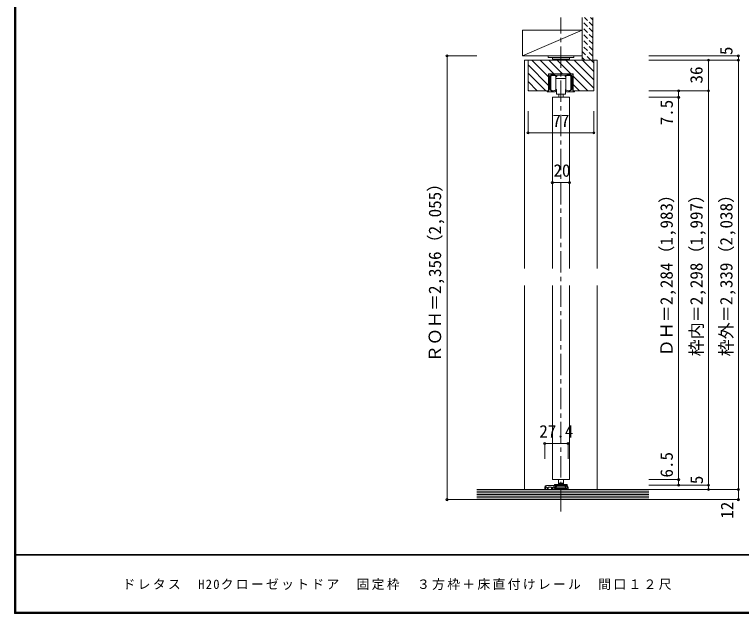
# Model space of a CAD drawing. Units: millimetres, scale not verified. Extents: x -973 to 977, y -718 to 696.
# Drawn here: x -973 to -121, y -701 to 1 of the extents above; entities that cross this region are included whole.
import ezdxf
from ezdxf.enums import TextEntityAlignment as Align

# ---------------------------------------------------------------- set-up
doc = ezdxf.new("R2010")
doc.units = ezdxf.units.MM
doc.header["$LTSCALE"] = 5
doc.header["$PDMODE"] = 32
doc.header["$PDSIZE"] = 2.5
doc.linetypes.add('CHAIN1', pattern=[8, 5, -1, 1, -1])
doc.linetypes.add('DASHED1', pattern=[1.8, 1.2, -0.6])
for name, color, linetype, lineweight in [('0-0_補助線', 7, 'Continuous', 9), ('0-1_通り芯', 4, 'CHAIN1', 9), ('0-3_仕上げ', 2, 'Continuous', 9), ('0-4_枠', 7, 'Continuous', 9), ('0-6_扉', 6, 'Continuous', 9), ('0-7_金物', 7, 'Continuous', 9), ('0-A_文字', 7, 'Continuous', 9), ('0-B_寸法', 7, 'Continuous', 9), ('0-C_ハッチ', 4, 'DASHED1', 9), ('F-1_枠', 6, 'Continuous', 9)]:
    doc.layers.add(name, color=color, linetype=linetype, lineweight=lineweight)
doc.layers.add('F-A_文字', color=7, linetype='Continuous')
doc.styles.add('ＭＳ ゴシック', font='')
doc.styles.get('ＭＳ ゴシック').set_extended_font_data('MS Gothic')

# ---------------------------------------------------------------- blocks, each defined once
blk = doc.blocks.new('04')
at = {"layer": '0-0_補助線', "lineweight": 18}
for p, q in [((-13.926, 10.332), (-13.926, -8.668)), ((-12.926, 11.332), (-11.926, 11.332)), ((-12.726, 8.832), (-12.726, -6.766)), ((-11.926, 11.332), (-11.926, 11.232)), ((-11.726, 9.832), (-7.026, 9.832)), ((-5.426, 11.332), (5.574, 11.332)), ((-4.876, 9.832), (-0.426, 9.832)), ((-4.876, 8.432), (-4.876, 9.832)), ((-0.426, 9.832), (0.074, 10.332)), ((8.024, 9.832), (7.174, 9.832)), ((8.024, 9.832), (11.874, 9.832)), ((12.874, 8.832), (12.874, -6.766)), ((14.074, 10.332), (14.074, -8.668)), ((-5.076, 8.232), (-5.193, 8.232)), ((-5.105, 8.232), (-5.076, 8.232)), ((5.341, 8.232), (5.224, 8.232)), ((-5.526, -8.183), (-5.526, -8.868)), ((5.674, -8.183), (5.674, -8.868)), ((-15.926, -9.368), (-15.926, -8.968)), ((-13.926, -8.668), (-15.626, -8.668)), ((-6.526, -9.868), (-15.426, -9.868)), ((-10.926, -8.566), (-8.726, -8.566)), ((-2.418, -12.566), (-2.418, -12.716)), ((-2.418, -12.716), (-2.418, -16.168)), ((2.582, -12.566), (2.582, -12.716)), ((2.582, -12.716), (2.582, -16.168)), ((15.574, -9.868), (6.674, -9.868)), ((8.874, -8.566), (11.074, -8.566)), ((14.074, -8.668), (15.774, -8.668)), ((16.074, -8.968), (16.074, -9.368))]:
    blk.add_line(p, q, dxfattribs=at)
at = {"layer": '0-0_補助線'}
for p, q in [((-11.718, 8.434), (-11.718, 4.184)), ((-11.718, 5.234), (-11.718, -0.366)), ((-11.718, 3.234), (-11.718, 4.184)), ((-11.718, -2.366), (-11.718, 3.234)), ((-5.726, 5.951), (-5.226, 5.951)), ((-5.718, 6.434), (-5.718, 8.434)), ((-5.718, 6.434), (-5.718, 4.184)), ((-5.718, 4.184), (-5.718, 3.234)), ((-5.718, 3.234), (-5.718, -2.366)), ((-4.726, 5.951), (-5.226, 5.951)), ((-4.726, 5.951), (-5.226, 5.951)), ((0.074, 5.951), (-4.726, 5.951)), ((0.074, 5.951), (-4.726, 5.951)), ((0.074, 5.951), (4.874, 5.951)), ((0.074, 5.951), (4.874, 5.951)), ((4.874, 5.951), (5.374, 5.951)), ((4.874, 5.951), (5.374, 5.951)), ((5.874, 5.951), (5.374, 5.951)), ((5.882, 8.434), (5.882, 6.434)), ((5.882, 4.184), (5.882, 6.434)), ((5.882, 3.234), (5.882, 4.184)), ((5.882, -2.366), (5.882, 3.234)), ((11.882, 4.184), (11.882, 8.434)), ((11.882, 4.184), (11.882, 3.234)), ((11.882, 3.234), (11.882, -2.366)), ((-11.718, -3.316), (-11.718, -2.366)), ((-11.718, -3.316), (-11.718, -7.566)), ((-5.226, -7.249), (-5.726, -7.249)), ((-5.718, -2.366), (-5.718, -3.316)), ((-5.718, -5.566), (-5.718, -3.316)), ((-5.718, -7.566), (-5.718, -5.566)), ((-5.226, -8.549), (-5.226, -7.249)), ((-5.226, -7.249), (-5.226, -8.549)), ((5.374, -7.249), (5.874, -7.249)), ((5.374, -8.549), (5.374, -7.249)), ((5.374, -7.249), (5.374, -8.549)), ((5.882, -3.316), (5.882, -2.366)), ((5.882, -3.316), (5.882, -5.566)), ((5.882, -5.566), (5.882, -7.566)), ((11.882, -2.366), (11.882, -3.316)), ((11.882, -7.566), (11.882, -3.316)), ((-5.226, -12.049), (-5.226, -8.549)), ((-4.726, -12.549), (-2.926, -12.549)), ((-2.926, -12.549), (0.074, -12.549)), ((-2.426, -12.549), (0.074, -12.549)), ((2.574, -12.549), (0.074, -12.549)), ((3.074, -12.549), (0.074, -12.549)), ((4.874, -12.549), (3.074, -12.549)), ((5.374, -12.049), (5.374, -8.549))]:
    blk.add_line(p, q, dxfattribs=at)
at = {"layer": '0-0_補助線', "lineweight": 18}
for points in [[(-11.626, 10.932), (-5.426, 10.932), (-5.426, 11.332)], [(0.074, 10.332), (0.574, 9.832), (5.024, 9.832), (5.024, 8.432)], [(5.574, 11.332), (5.574, 10.932), (11.774, 10.932)], [(12.074, 11.232), (12.074, 11.332), (13.074, 11.332)]]:
    blk.add_lwpolyline(points, dxfattribs=at)
for centre, radius, start, end in [((-12.926, 10.332), 1, 90, 180), ((-11.726, 8.832), 1, 90, 180), ((-11.626, 11.232), 0.3, 180, 270), ((-7.026, 8.082), 1.75, 7.76643, 90), ((7.174, 8.082), 1.75, 90, 172.23357), ((11.774, 11.232), 0.3, 270, 0), ((11.874, 8.832), 1, 0, 90), ((13.074, 10.332), 1, 0, 90), ((-5.193, 8.332), 0.1, 187.76643, 270), ((-5.076, 8.432), 0.2, 270, 0), ((5.224, 8.432), 0.2, 180, 270), ((5.341, 8.332), 0.1, 270, 352.23357), ((-10.926, -6.766), 1.8, 180, 270), ((-8.726, -3.566), 5, 270, 301.23293), ((-5.926, -8.183), 0.4, 0, 121.23293), ((6.074, -8.183), 0.4, 58.76707, 180), ((8.874, -3.566), 5, 238.76707, 270), ((11.074, -6.766), 1.8, 270, 0), ((-15.626, -8.968), 0.3, 90, 180), ((-15.426, -9.368), 0.5, 180, 270), ((-6.526, -8.868), 1, 270, 0), ((6.674, -8.868), 1, 180, 270), ((15.574, -9.368), 0.5, 270, 0), ((15.774, -8.968), 0.3, 0, 90)]:
    blk.add_arc(centre, radius, start, end, dxfattribs=at)
at = {"layer": '0-0_補助線'}
for centre, radius, start, end in [((-8.718, 4.434), 5, 53.1301, 126.8699), ((8.882, 4.434), 5, 53.1301, 126.8699), ((-8.718, -3.566), 5, 233.1301, 306.8699), ((8.882, -3.566), 5, 233.1301, 306.8699), ((-4.726, -12.049), 0.5, 180, 270), ((4.874, -12.049), 0.5, 270, 0)]:
    blk.add_arc(centre, radius, start, end, dxfattribs=at)
blk = doc.blocks.new('03')
at = {"layer": '0-0_補助線'}
for p, q in [((-7.33, -0.352), (-7.33, 0.348)), ((-6.83, 0.848), (3.17, 0.848)), ((-2.83, 6.407), (-2.83, 2.368)), ((-2.83, 2.368), (3.17, 2.368)), ((-1.58, 2.148), (-2.83, 2.368)), ((-2.33, 1.848), (-2.83, 1.348)), ((-2.83, 0.848), (-2.83, 1.348)), ((3.17, 1.348), (-2.83, 1.348)), ((-2.33, 1.848), (2.67, 1.848)), ((-1.58, 2.148), (1.92, 2.148)), ((-1.58, 2.148), (-1.58, 1.848)), ((1.92, 2.148), (3.17, 2.368)), ((1.92, 2.148), (1.92, 1.848)), ((3.17, 1.348), (2.67, 1.848)), ((3.17, 2.368), (3.17, 6.407)), ((3.17, 1.348), (3.17, 0.848)), ((3.17, 0.848), (7.17, 0.848)), ((7.67, 0.348), (7.67, -0.352)), ((-7.33, -0.352), (-6.459, -0.352)), ((-6.459, -0.352), (-5.008, -0.582)), ((-5.008, -0.582), (-4.88, -0.602)), ((-4.88, -1.752), (-4.88, -0.602)), ((-4.88, -0.613), (5.22, -0.613)), ((-4.88, -1.952), (5.22, -1.952)), ((-4.83, -3.452), (5.17, -3.452)), ((5.22, -0.602), (6.8, -0.352)), ((5.22, -0.602), (5.22, -1.752)), ((6.8, -0.352), (7.67, -0.352))]:
    blk.add_line(p, q, dxfattribs=at)
for points in [[(-5.63, -2.652), (-5.63, -1.952), (-5.08, -1.952)], [(-5.08, -1.952), (-4.88, -1.952), (-4.88, -1.752)], [(5.22, -1.752), (5.22, -1.952), (5.42, -1.952)], [(5.42, -1.952), (5.97, -1.952), (5.97, -2.652)]]:
    blk.add_lwpolyline(points, dxfattribs=at)
for centre, radius, start, end in [((-6.83, 0.348), 0.5, 90, 180), ((7.17, 0.348), 0.5, 0, 90), ((-4.83, -2.652), 0.8, 180, 270), ((5.17, -2.652), 0.8, 270, 0)]:
    blk.add_arc(centre, radius, start, end, dxfattribs=at)

msp = doc.modelspace()

# ---------------------------------------------------------------- linework, layer by layer
at = {"layer": '0-0_補助線', "color": 2}
for p, q in [((-347.324, -88.5), (-347.324, -68.5)), ((-347.324, -68.5), (-318.524, -68.5)), ((-318.524, -68.5), (-318.524, -88.5))]:
    msp.add_line(p, q, dxfattribs=at)
at = {"layer": '0-0_補助線'}
msp.add_line((-326.824, -551.1), (-326.824, -551.6), dxfattribs=at)
at = {"layer": '0-1_通り芯'}
msp.add_line((-332.924, -581.472), (-332.924, -2.5), dxfattribs=at)
at = {"layer": '0-3_仕上げ'}
for p, q in [((-307.924, -52.5), (-307.924, -2.5)), ((-295.424, -52.5), (-295.424, -2.5)), ((-229.923, -555.5), (-431.423, -555.5)), ((-431.423, -567.5), (-229.923, -567.5))]:
    msp.add_line(p, q, dxfattribs=at)
at = {"layer": '0-3_仕上げ', "color": 4}
for p, q in [((-307.924, -17.5), (-377.924, -47.5)), ((-377.924, -47.5), (-307.924, -47.5))]:
    msp.add_line(p, q, dxfattribs=at)
at = {"layer": '0-3_仕上げ', "color": 7}
for p, q in [((-431.423, -557.5), (-229.923, -557.5)), ((-431.423, -559.5), (-229.923, -559.5)), ((-431.423, -561.5), (-229.923, -561.5)), ((-431.423, -563.5), (-229.923, -563.5)), ((-431.423, -565.5), (-229.923, -565.5))]:
    msp.add_line(p, q, dxfattribs=at)
at = {"layer": '0-3_仕上げ', "color": 4}
msp.add_lwpolyline([(-307.924, -17.5), (-377.924, -17.5), (-377.924, -47.5)], dxfattribs=at)
at = {"layer": '0-4_枠', "color": 4}
for p, q in [((-371.424, -52.5), (-375.424, -52.5)), ((-375.424, -296.5), (-375.424, -52.5)), ((-294.424, -52.5), (-290.424, -52.5)), ((-290.424, -296.5), (-290.424, -52.5)), ((-375.424, -555.5), (-375.424, -316.5)), ((-290.424, -555.5), (-290.424, -316.5))]:
    msp.add_line(p, q, dxfattribs=at)
at = {"layer": '0-4_枠', "color": 3}
for p, q in [((-371.424, -52.5), (-371.424, -88.5)), ((-371.424, -52.5), (-294.424, -52.5)), ((-294.424, -52.5), (-294.424, -88.5)), ((-371.424, -88.5), (-347.324, -88.5)), ((-294.424, -88.5), (-318.524, -88.5))]:
    msp.add_line(p, q, dxfattribs=at)
at = {"layer": '0-4_枠'}
for p, q in [((-351.924, -555.5), (-351.924, -552.8)), ((-350.924, -555.5), (-350.924, -552.757)), ((-349.924, -550.8), (-346.224, -550.8)), ((-347.924, -555.5), (-347.924, -552.9)), ((-347.824, -552.8), (-344.024, -552.8)), ((-345.924, -551.1), (-346.224, -550.8)), ((-345.924, -551.1), (-345.624, -550.8)), ((-339.324, -550.8), (-345.624, -550.8)), ((-343.924, -555.5), (-343.924, -552.9)), ((-342.824, -555.5), (-342.824, -553.574)), ((-342.736, -553.362), (-341.736, -552.362)), ((-341.224, -552.574), (-341.224, -554.5)), ((-340.124, -552.1), (-340.124, -554.1)), ((-339.224, -551.8), (-339.824, -551.8)), ((-339.024, -551.1), (-339.024, -551.6)), ((-326.824, -551.1), (-326.824, -551.6)), ((-326.624, -551.8), (-326.024, -551.8)), ((-325.724, -552.1), (-325.724, -554.1)), ((-324.524, -552.8), (-324.524, -555.5)), ((-351.924, -555.5), (-350.924, -555.5)), ((-349.024, -555.5), (-347.924, -555.5)), ((-343.924, -555.5), (-342.824, -555.5)), ((-340.224, -555.5), (-324.524, -555.5)), ((-339.624, -554.6), (-333.224, -554.6)), ((-332.924, -554.9), (-333.224, -554.6))]:
    msp.add_line(p, q, dxfattribs=at)
for points in [[(-349.024, -555.5), (-349.024, -553.45), (-350.07, -552.404)], [(-332.924, -554.9), (-332.624, -554.6), (-326.224, -554.6)]]:
    msp.add_lwpolyline(points, dxfattribs=at)
for centre, radius, start, end in [((-349.924, -552.8), 2, 90, 180), ((-350.424, -552.757), 0.5, 45, 180), ((-347.824, -552.9), 0.1, 90, 180), ((-344.024, -552.9), 0.1, 0, 90), ((-342.524, -553.574), 0.3, 135, 180), ((-341.524, -552.574), 0.3, 360, 135), ((-339.824, -552.1), 0.3, 90, 180), ((-339.324, -551.1), 0.3, 360, 90), ((-339.224, -551.6), 0.2, 270, 360), ((-326.524, -551.1), 0.3, 90, 180), ((-326.624, -551.6), 0.2, 180, 270), ((-326.524, -552.8), 2, 360, 90), ((-326.024, -552.1), 0.3, 0, 90), ((-340.224, -554.5), 1, 180, 270), ((-339.624, -554.1), 0.5, 180, 270), ((-326.224, -554.1), 0.5, 270, 0)]:
    msp.add_arc(centre, radius, start, end, dxfattribs=at)
at = {"layer": '0-6_扉'}
for p, q in [((-342.924, -96), (-342.924, -296.5)), ((-342.924, -96), (-322.924, -96)), ((-322.924, -96), (-322.924, -296.5)), ((-342.924, -316.5), (-342.924, -544)), ((-322.924, -316.5), (-322.924, -544)), ((-342.923, -544), (-322.923, -544))]:
    msp.add_line(p, q, dxfattribs=at)
at = {"layer": '0-7_金物'}
for p, q in [((-347.924, -47.476), (-347.924, -49.476)), ((-347.924, -47.476), (-317.924, -47.476)), ((-347.924, -49.476), (-317.924, -49.476)), ((-342.924, -49.476), (-342.924, -51.476)), ((-322.924, -49.476), (-322.924, -51.476)), ((-317.924, -47.476), (-317.924, -49.476)), ((-342.924, -51.476), (-322.924, -51.476)), ((-341.923, -51.476), (-341.923, -52.5)), ((-323.923, -52.5), (-323.923, -51.476))]:
    msp.add_line(p, q, dxfattribs=at)
at = {"layer": '0-A_文字', "color": 4}
for p, q in [((-324.524, -501.6), (-351.924, -501.6)), ((-351.924, -501.6), (-351.924, -519.62)), ((-324.524, -501.6), (-324.524, -519.62))]:
    msp.add_line(p, q, dxfattribs=at)
at = {"layer": '0-A_文字'}
for p in [(-351.924, -501.6), (-324.524, -501.6)]:
    msp.add_point(p, dxfattribs=at)
at = {"layer": '0-B_寸法', "color": 4}
for p, q in [((-466.423, -47.5), (-431.423, -47.5)), ((-466.423, -47.5), (-466.423, -567.5)), ((-124.924, -47.5), (-229.924, -47.5)), ((-124.924, -567.5), (-124.924, -47.5)), ((-229.924, -52.5), (-124.924, -52.5)), ((-159.924, -555.5), (-159.924, -52.5)), ((-229.924, -88.5), (-194.924, -88.5)), ((-194.924, -88.5), (-159.924, -88.5)), ((-194.924, -550.5), (-194.924, -88.5)), ((-229.924, -96), (-194.924, -96)), ((-371.424, -137.747), (-371.424, -112.129)), ((-294.424, -137.747), (-294.424, -112.129)), ((-294.424, -137.747), (-371.424, -137.747)), ((-342.924, -181.957), (-342.924, -195.997)), ((-322.924, -181.957), (-322.924, -195.997)), ((-322.924, -195.997), (-342.924, -195.997)), ((-229.924, -544), (-194.924, -544)), ((-229.924, -550.5), (-159.924, -550.5)), ((-229.924, -555.5), (-124.924, -555.5)), ((-431.423, -567.5), (-466.423, -567.5)), ((-229.924, -567.5), (-124.923, -567.5))]:
    msp.add_line(p, q, dxfattribs=at)
at = {"layer": '0-B_寸法'}
for p in [(-466.423, -47.5), (-124.924, -47.5), (-159.924, -52.5), (-124.924, -52.5), (-194.924, -88.5), (-159.924, -88.5), (-194.924, -96), (-371.424, -137.747), (-294.424, -137.747), (-342.924, -195.997), (-322.924, -195.997), (-194.924, -544), (-194.924, -550.5), (-159.924, -550.5), (-159.924, -555.5), (-124.924, -555.5), (-466.423, -567.5), (-124.923, -567.5)]:
    msp.add_point(p, dxfattribs=at)
at = {"layer": '0-C_ハッチ'}
for p, q in [((-295.424, -19.438), (-307.924, -6.938)), ((-295.424, -12.367), (-305.291, -2.5)), ((-295.424, -5.296), (-298.22, -2.5)), ((-295.424, -26.509), (-307.924, -14.009)), ((-295.424, -33.58), (-307.924, -21.08)), ((-295.424, -40.651), (-307.924, -28.151)), ((-295.424, -47.722), (-307.924, -35.222)), ((-297.717, -52.5), (-307.924, -42.293)), ((-304.788, -52.5), (-307.924, -49.365))]:
    msp.add_line(p, q, dxfattribs=at)
at = {"layer": '0-C_ハッチ', "linetype": 'Continuous'}
for p, q in [((-347.324, -82.018), (-371.424, -57.918)), ((-347.324, -72.119), (-366.942, -52.5)), ((-341.043, -68.5), (-357.043, -52.5)), ((-331.144, -68.5), (-347.143, -52.5)), ((-321.244, -68.5), (-337.244, -52.5)), ((-294.424, -85.421), (-327.344, -52.5)), ((-294.424, -75.521), (-317.445, -52.5)), ((-294.424, -65.622), (-307.545, -52.5)), ((-294.424, -55.722), (-297.646, -52.5)), ((-350.741, -88.5), (-371.424, -67.818)), ((-301.244, -88.5), (-318.524, -71.22)), ((-360.641, -88.5), (-371.424, -77.717)), ((-311.143, -88.5), (-318.524, -81.12)), ((-370.54, -88.5), (-371.424, -87.617))]:
    msp.add_line(p, q, dxfattribs=at)
at = {"layer": 'F-1_枠'}
for p, q in [((-973.347, 695.833), (-973.347, -700.833)), ((-972.514, 695.833), (-972.514, -700.833)), ((-971.68, 695.833), (-971.68, -700.833)), ((976.653, -631.667), (-973.347, -631.667)), ((976.653, -632.5), (-973.347, -632.5)), ((976.653, -699.167), (-973.347, -699.167)), ((976.653, -700), (-973.347, -700)), ((976.653, -700.833), (-973.347, -700.833))]:
    msp.add_line(p, q, dxfattribs=at)

# ---------------------------------------------------------------- block references
at = {"layer": '0-0_補助線'}
for name, p in [('04', (-332.998, -79.832)), ('03', (-333.094, -550.407))]:
    msp.add_blockref(name, p, dxfattribs=at)

# ---------------------------------------------------------------- texts
at = {"layer": '0-0_補助線', "style": 'ＭＳ ゴシック'}
for s, p in [('ＲＯＨ＝2,356（2,055）', (-468.923, -406.5)), ('ＤＨ＝2,284（1,983）', (-197.423, -399.588)), ('枠内＝2,298（1,997）', (-162.423, -399.588)), ('枠外＝2,339（2,038）', (-127.424, -399.588))]:
    msp.add_text(s, height=14.66, rotation=90, dxfattribs=at).set_placement(p, align=Align.BOTTOM_LEFT)
at = {"layer": '0-A_文字', "style": 'ＭＳ ゴシック'}
msp.add_text('27.4', height=14.66, dxfattribs=at).set_placement((-358.224, -499.1), align=Align.BOTTOM_LEFT)
at = {"layer": '0-B_寸法', "style": 'ＭＳ ゴシック'}
for s, p in [('5', (-127.424, -46.573)), ('36', (-162.423, -79.875)), ('7.5', (-197.328, -128.88)), ('6.5', (-197.335, -541.557)), ('5', (-162.028, -549.32)), ('12', (-126.515, -589.858))]:
    msp.add_text(s, height=14.66, rotation=90, dxfattribs=at).set_placement(p, align=Align.BOTTOM_LEFT)
for s, p in [('77', (-342.924, -135.247)), ('20', (-341.674, -193.497))]:
    msp.add_text(s, height=14.66, dxfattribs=at).set_placement(p, align=Align.BOTTOM_LEFT)
at = {"layer": 'F-A_文字', "insert": (-846.68, -673.333), "char_height": 11, "attachment_point": 7, "style": 'ＭＳ ゴシック'}
msp.add_mtext('\\T1.18;ドレタス\u3000H20クローゼットドア\\~\\~固定枠\u3000３方枠＋床直付けレール\u3000間口１２尺', dxfattribs=at)

doc.saveas('drawing.dxf')
